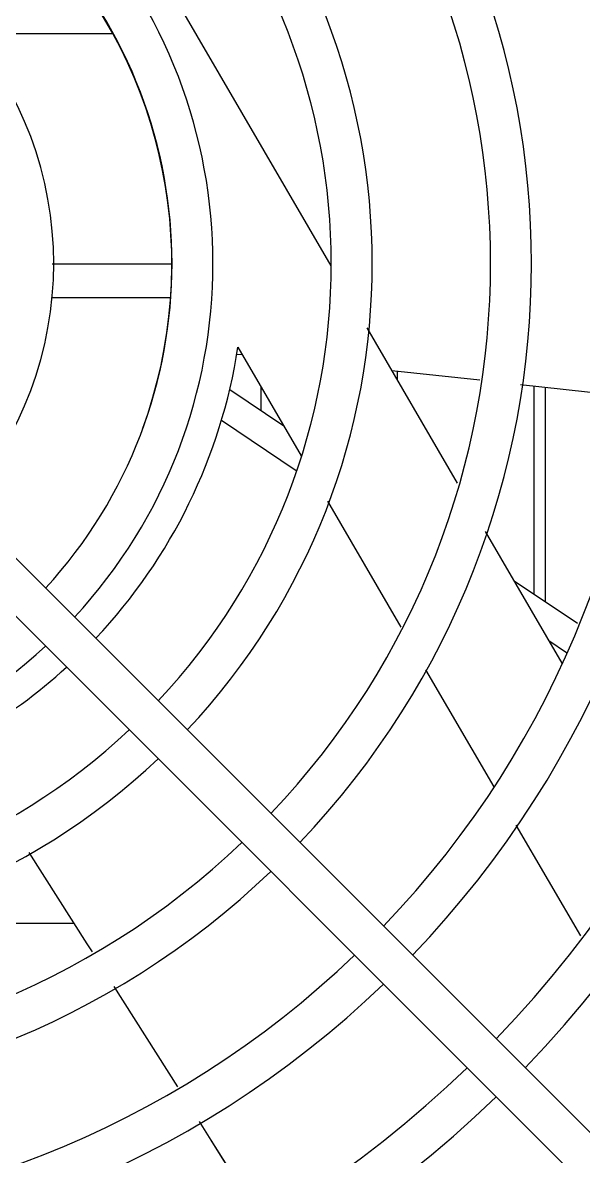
# Model space of a CAD drawing. Header units: millimetres. Extents: x -3 to 101, y -1 to 128.
# Drawn here: x 26.744 to 29.208, y 34.776 to 39.759 of the extents above; entities that cross this region are included whole.
import ezdxf

# ---------------------------------------------------------------- set-up
doc = ezdxf.new("R2010")
doc.units = ezdxf.units.MM

msp = doc.modelspace()

# ---------------------------------------------------------------- linework, layer by layer
for p, q in [((28.0992, 38.6896), (27.3928, 39.9045)), ((26.5106, 39.7111), (27.14, 39.7111)), ((26.8732, 38.6981), (27.3992, 38.6981)), ((26.8726, 38.55), (27.394, 38.55)), ((28.6549, 37.7339), (28.2577, 38.417)), ((27.69, 38.3323), (27.9679, 37.8544)), ((27.6852, 38.3022), (27.709, 38.2996)), ((28.3667, 38.2296), (28.7526, 38.1883)), ((28.39, 38.2271), (28.39, 38.1895)), ((27.6537, 38.1461), (27.891, 37.9866)), ((27.79, 38.1603), (27.79, 38.0545)), ((28.9312, 38.1686), (29.4578, 38.1105)), ((28.99, 38.1621), (28.99, 37.2478)), ((29.04, 38.1566), (29.04, 37.2142)), ((26.0607, 38.0565), (30.1971, 33.9202)), ((27.6177, 38.0114), (27.9455, 37.7907)), ((25.9335, 37.9293), (30.0698, 33.793)), ((28.0837, 37.6553), (28.4054, 37.102)), ((29.115, 36.9427), (28.7776, 37.5228)), ((28.9039, 37.3057), (29.182, 37.1187)), ((29.0568, 37.0426), (29.1343, 36.9905)), ((28.5143, 36.9146), (28.8137, 36.3998)), ((28.9117, 36.2312), (29.1949, 35.7441)), ((26.59, 35.8), (26.9686, 35.8)), ((27.1447, 35.5219), (27.4235, 35.0805)), ((27.5195, 34.9283), (27.571, 34.8467)), ((27.5709, 34.8467), (27.7941, 34.4873)), ((27.571, 34.8467), (27.7961, 34.4884))]:
    msp.add_line(p, q)
msp.add_lwpolyline([(26.7704, 36.1112), (27.0262, 35.7096), (27.0488, 35.6738)])
for centre, radius, start, end in [((25.29, 38.7), 5.09, 316.0122, 43.9878), ((25.29, 38.7), 4.91, 316.0511, 43.9489), ((25.29, 38.7), 4.39, 316.1756, 43.8244), ((25.29, 38.7), 4.21, 316.2259, 43.7741), ((25.29, 38.7), 3.69, 316.4027, 43.5973), ((25.29, 38.7), 3.51, 316.4745, 43.5255), ((25.29, 38.7), 2.99, 316.7317, 43.2683), ((25.29, 38.7), 2.81, 316.8427, 43.1573), ((25.29, 38.7), 2.29, 317.2522, 42.7478), ((25.29, 38.6981), 2.1092, 339.8658, 42.5906), ((25.29, 38.7), 2.11, 317.447, 42.553), ((25.29, 38.7), 1.59, 318.2569, 41.7431), ((25.318, 38.6981), 2.4, 316.7168, 351.2334), ((25.29, 38.7), 2.29, 227.2603, 312.7397), ((25.318, 38.6981), 2.4, 300.1758, 312.4076), ((25.29, 38.7), 2.81, 226.8427, 313.1573), ((25.29, 38.7), 2.99, 226.7317, 313.2683), ((25.29, 38.7), 3.51, 226.4685, 313.5315), ((25.29, 38.7), 3.69, 226.3967, 313.6033), ((25.29, 38.7), 4.21, 226.2259, 313.7741), ((25.29, 38.7), 4.39, 226.1756, 313.8244), ((25.29, 38.7), 4.91, 226.0511, 313.9489), ((25.29, 38.7), 5.09, 226.0168, 313.9832)]:
    msp.add_arc(centre, radius, start, end)

doc.saveas('drawing.dxf')
